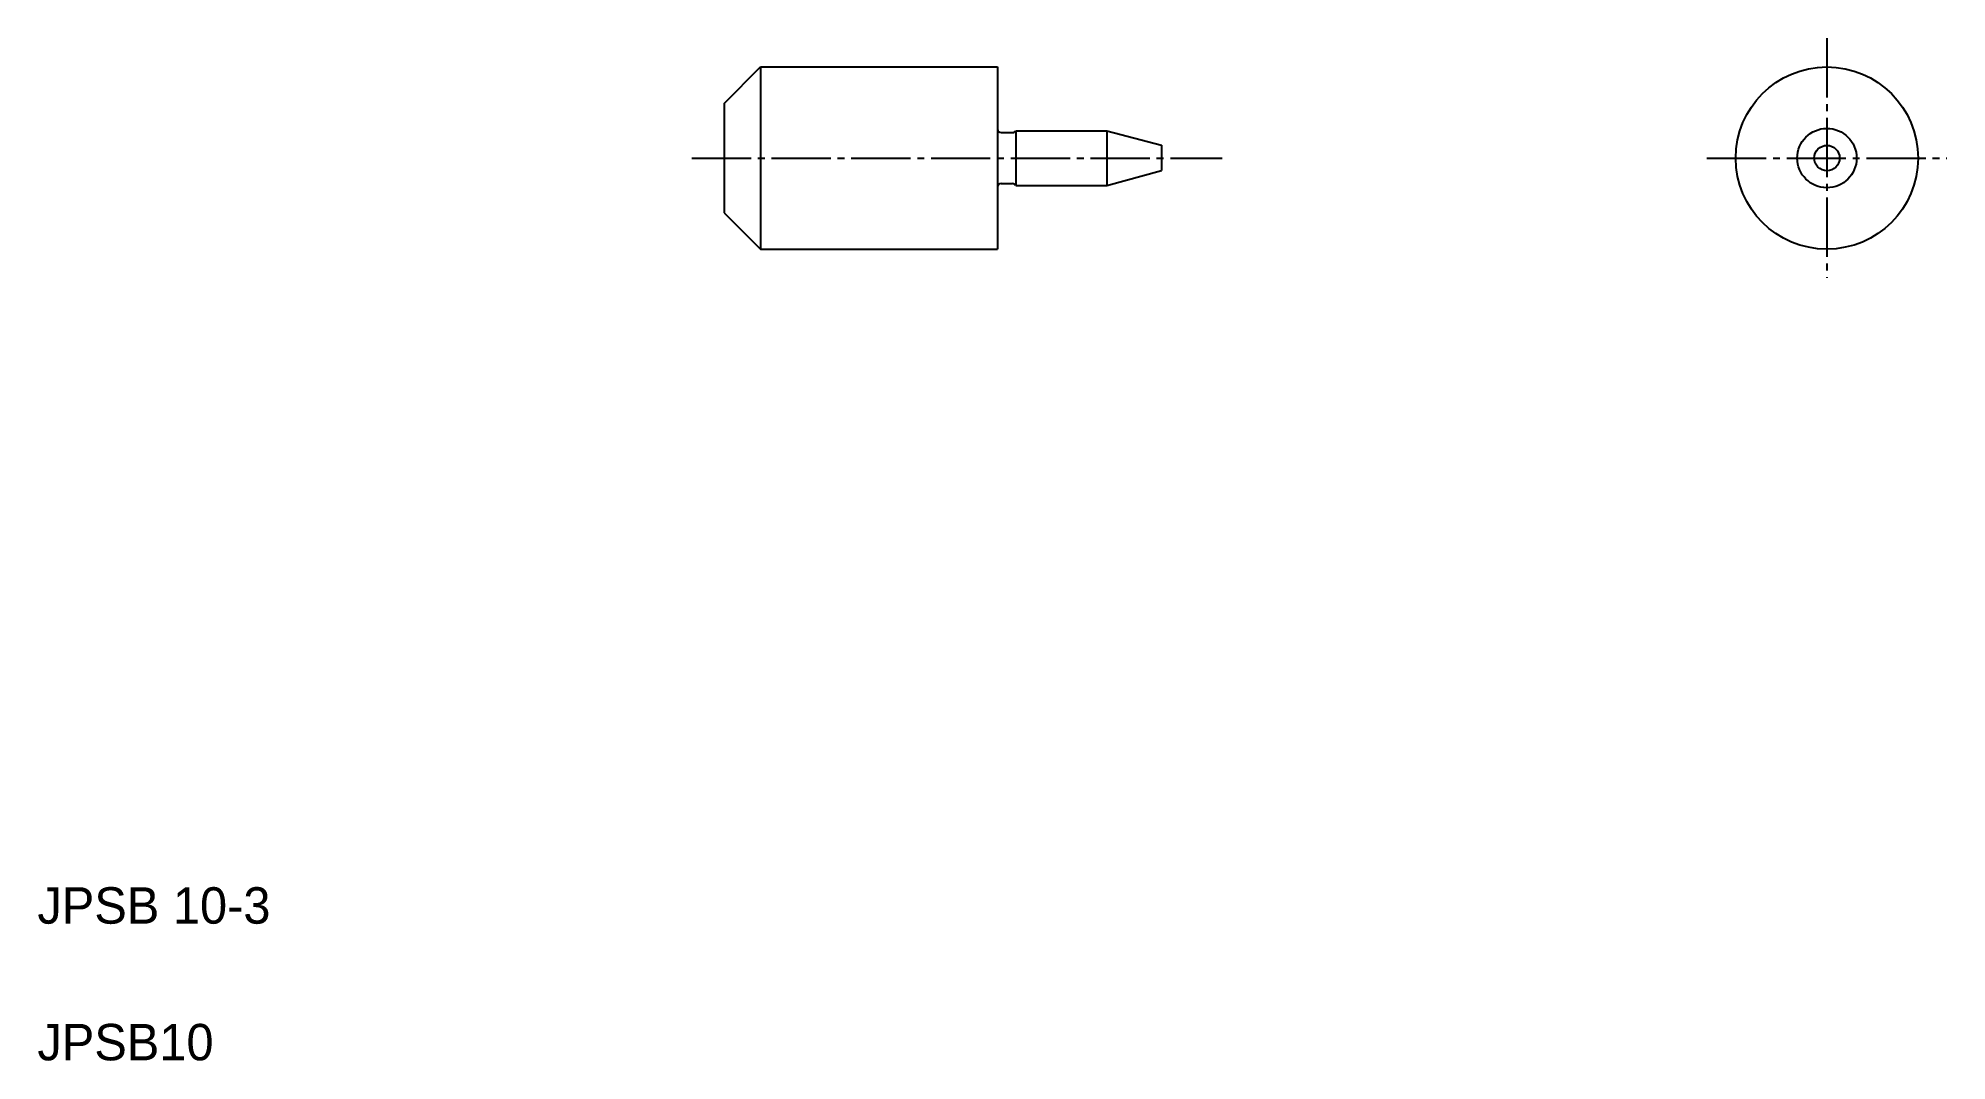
# Model space of a CAD drawing. Extents: x 5 to 110, y 5 to 61.
import ezdxf

# ---------------------------------------------------------------- set-up
doc = ezdxf.new("R2010")
doc.units = 0
doc.header["$LTSCALE"] = 0.25
doc.linetypes.add('CENTER', pattern=[17.5, 13, -1.5, 1.5, -1.5])
doc.layers.get('0').update_dxf_attribs({"linetype": 'CONTINUOUS'})
doc.layers.add('CENTER', color=1, linetype='CENTER')
doc.styles.get("Standard").update_dxf_attribs({"font": 'txt', "height": 1.6})

msp = doc.modelspace()

# ---------------------------------------------------------------- linework, layer by layer
at = {"linetype": 'CONTINUOUS'}
for p, q in [((42.67, 57.52), (44.67, 59.52)), ((44.67, 59.52), (44.67, 49.52)), ((44.67, 59.52), (57.67, 59.52)), ((57.67, 59.52), (57.67, 49.52)), ((42.67, 57.52), (42.67, 51.52)), ((57.87, 55.92), (58.49, 55.92)), ((58.67, 56.02), (63.67, 56.02)), ((58.67, 56.02), (58.67, 53.02)), ((63.67, 56.02), (63.67, 53.02)), ((66.67, 55.22), (66.67, 53.83)), ((57.87, 53.12), (58.49, 53.12)), ((58.67, 53.02), (63.67, 53.02)), ((42.67, 51.52), (44.67, 49.52)), ((44.67, 49.52), (57.67, 49.52))]:
    msp.add_line(p, q, dxfattribs=at)
for p, q in [((57.67, 57.02), (57.67, 57.02)), ((63.67, 56.02), (66.67, 55.22)), ((57.67, 54.52), (57.67, 54.52)), ((63.67, 53.02), (66.67, 53.83))]:
    msp.add_line(p, q)
for radius in [5, 1.63, 0.696]:
    msp.add_circle((103.17, 54.52), radius, dxfattribs=at)
for centre, start, end in [((57.87, 56.12), 180, 270), ((58.49, 56.12), 270, 330), ((57.87, 52.92), 90, 180), ((58.49, 52.92), 30, 90)]:
    msp.add_arc(centre, 0.2, start, end, dxfattribs=at)
at = {"layer": 'CENTER', "color": 1, "linetype": 'CENTER'}
for p, q in [((103.17, 61.1), (103.17, 47.94)), ((40.9, 54.52), (70, 54.52)), ((96.59, 54.52), (109.75, 54.52))]:
    msp.add_line(p, q, dxfattribs=at)

# ---------------------------------------------------------------- texts
for s, p in [('JPSB 10-3', (5, 12.5)), ('JPSB10', (5, 5))]:
    msp.add_text(s, height=2).set_placement(p)

doc.saveas('drawing.dxf')
